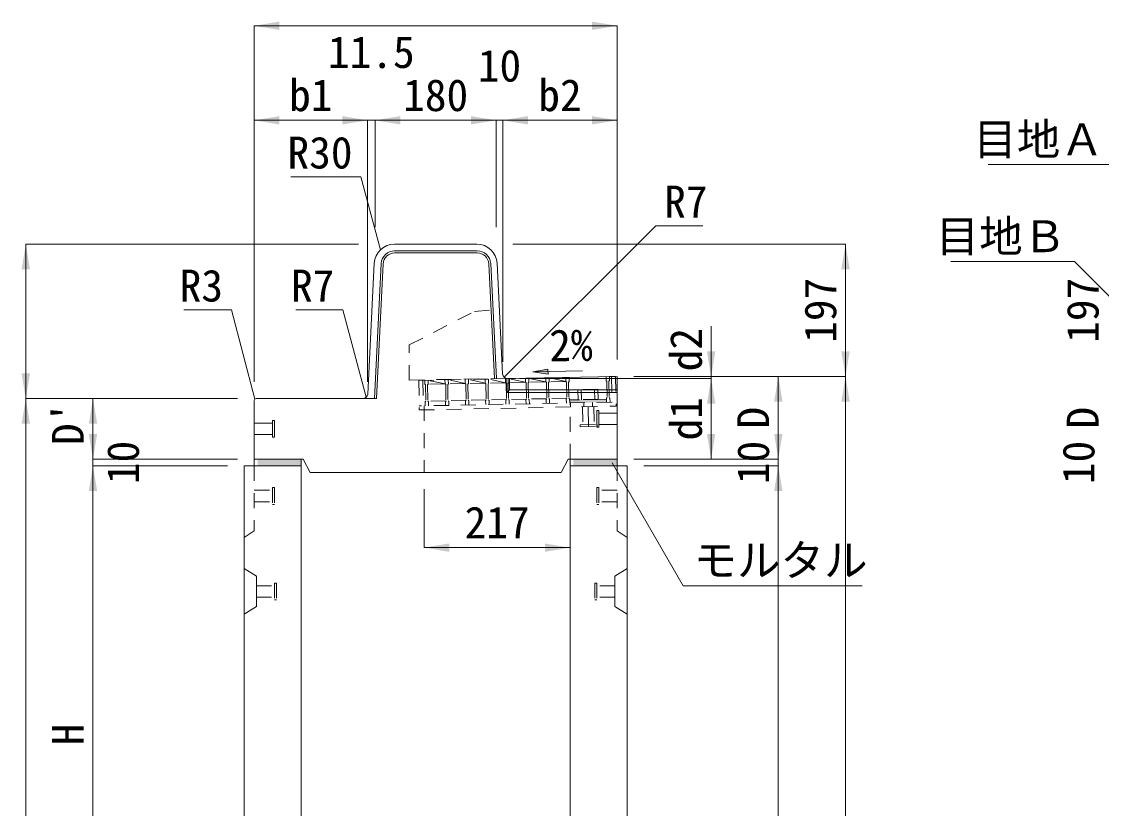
# Model space of a CAD drawing. Units: millimetres at full size. Extents: x -36174 to -11409, y 24892 to 47415.
# Drawn here: x -22350 to -20743, y 34963 to 36134 of the extents above; entities that cross this region are included whole.
import ezdxf
from ezdxf.enums import TextEntityAlignment as Align

# ---------------------------------------------------------------- set-up
doc = ezdxf.new("R2010")
doc.units = ezdxf.units.MM
doc.header["$LTSCALE"] = 30
doc.linetypes.add('USER1', pattern=[1.35, 0.75, -0.6])
doc.linetypes.add('USER2', pattern=[2, 1, -1])
for name, color, linetype, lineweight in [('0_2', 7, 'Continuous', 13), ('側溝・本体', 7, 'Continuous', 9), ('寸法引出', 7, 'Continuous', 9), ('寸法線', 7, 'Continuous', 9), ('本体', 2, 'Continuous', 20), ('補助線', 8, 'Continuous', 9), ('ｲﾝｻｰﾄ', 3, 'USER1', 9), ('ｸﾞﾚｰﾁﾝｸﾞ', 7, 'USER1', 5)]:
    doc.layers.add(name, color=color, linetype=linetype, lineweight=lineweight)
doc.layers.add('ﾊｯﾁﾝｸﾞ', color=8, linetype='Continuous')
doc.styles.add('ＭＳ ゴシック', font='')
doc.styles.get('ＭＳ ゴシック').set_extended_font_data('MS Gothic')

# ---------------------------------------------------------------- blocks, each defined once
blk = doc.blocks.new('filled_arrow')
at = {"color": 0, "linetype": 'Continuous', "lineweight": -2}
blk.add_solid([(7.5, 1.25), (0, 0), (7.5, -1.25)], dxfattribs=at)

msp = doc.modelspace()

# ---------------------------------------------------------------- hatches: boundary and pattern name
at = {"layer": '寸法引出'}
msp.add_hatch(color=256, dxfattribs=at).paths.add_polyline_path([(-21566.28, 35617.26), (-21566.15, 35609.76), (-21588.71, 35613.12)])
at = {"layer": 'ﾊｯﾁﾝｸﾞ'}
for points in [[(-21509.2, 35567.27), (-21533.89, 35566.77), (-21533.98, 35571.27), (-21509.29, 35571.77), (-21478.99, 35572.37), (-21478.9, 35567.87)], [(-21998.4, 35483.18), (-21998.4, 35473.18), (-21933.4, 35473.18), (-21933.4, 35483.18)], [(-21528.4, 35483.18), (-21528.4, 35473.18), (-21463.4, 35473.18), (-21463.4, 35483.18)]]:
    msp.add_hatch(color=256, dxfattribs=at).paths.add_polyline_path(points)

# ---------------------------------------------------------------- linework, layer by layer
at = {"layer": '側溝・本体', "lineweight": 5}
for p, q in [((-21794.41, 35793.19), (-21671.48, 35793.19)), ((-21794.41, 35790.19), (-21671.48, 35790.19)), ((-21824.43, 35573.19), (-21814.38, 35774.18)), ((-21821.43, 35573.19), (-21811.39, 35774.03)), ((-21645.95, 35602.97), (-21654.5, 35774.03)), ((-21642.95, 35603.02), (-21651.51, 35774.18))]:
    msp.add_line(p, q, dxfattribs=at)
at = {"layer": '側溝・本体', "linetype": 'USER1'}
for p, q in [((-21772.58, 35653.09), (-21675.7, 35703.09)), ((-21675.7, 35703.09), (-21638.55, 35706.09)), ((-21772.58, 35600.73), (-21772.58, 35653.09)), ((-21772.58, 35600.73), (-21626.62, 35603.31)), ((-21533.4, 35483.19), (-21533.4, 35566.78)), ((-21750.48, 35562.44), (-21750.5, 35463.19))]:
    msp.add_line(p, q, dxfattribs=at)
at = {"layer": '側溝・本体', "color": 4, "lineweight": 5}
for p, q in [((-21627.4, 35582.19), (-21627.4, 35603.29)), ((-21623.4, 35586.19), (-21623.4, 35603.36)), ((-21627.4, 35582.19), (-21623.4, 35586.19)), ((-21463.4, 35582.19), (-21627.4, 35582.19)), ((-21463.4, 35586.19), (-21623.4, 35586.19))]:
    msp.add_line(p, q, dxfattribs=at)
at = {"layer": '側溝・本体', "lineweight": 5}
for centre, radius, start, end in [((-21794.41, 35773.19), 20, 90, 177.13758), ((-21794.41, 35773.19), 17, 90, 177.13758), ((-21671.48, 35773.19), 20, 2.8624, 90), ((-21671.48, 35773.19), 17, 2.8624, 90)]:
    msp.add_arc(centre, radius, start, end, dxfattribs=at)
at = {"layer": '寸法引出'}
msp.add_line((-21588.71, 35613.12), (-21514.7, 35614.41), dxfattribs=at)
at = {"layer": '寸法引出', "lineweight": 13}
msp.add_lwpolyline([(-21566.28, 35617.26), (-21566.15, 35609.76), (-21588.71, 35613.12)], close=True, dxfattribs=at)
at = {"layer": '寸法線'}
for p, q in [((-22003.4, 36128.19), (-21463.4, 36128.19)), ((-22003.4, 35598.19), (-22003.4, 36128.19)), ((-21463.4, 35631.19), (-21463.4, 36128.19)), ((-22003.4, 35987.47), (-21834.9, 35987.47)), ((-22003.4, 35598.19), (-22003.4, 35987.47)), ((-21748.4, 35987.47), (-21909.9, 35987.47)), ((-21834.9, 35598.19), (-21834.9, 35987.47)), ((-21834.9, 35598.19), (-21834.9, 35987.47)), ((-21823.4, 35828.19), (-21823.4, 35987.47)), ((-21823.4, 35987.47), (-21643.4, 35987.47)), ((-21823.4, 35828.19), (-21823.4, 35987.47)), ((-21718.4, 35987.47), (-21558.4, 35987.47)), ((-21643.4, 35828.19), (-21643.4, 35987.47)), ((-21643.4, 35828.19), (-21643.4, 35987.47)), ((-21633.4, 35628.19), (-21633.4, 35987.47)), ((-21633.4, 35987.47), (-21463.4, 35987.47)), ((-21633.4, 35628.19), (-21633.4, 35987.47)), ((-21463.4, 35631.19), (-21463.4, 35987.47)), ((-22343.4, 35803.19), (-22343.4, 35573.19)), ((-21848.4, 35803.19), (-22343.4, 35803.19)), ((-21618.4, 35803.19), (-21123.4, 35803.19)), ((-21123.4, 35803.19), (-21123.4, 35606.19)), ((-21323.4, 35681.19), (-21323.4, 35528.19)), ((-21608.4, 35603.19), (-21323.4, 35603.19)), ((-21608.4, 35603.19), (-21323.4, 35603.19)), ((-21438.4, 35606.19), (-21123.4, 35606.19)), ((-21438.4, 35606.19), (-21223.4, 35606.19)), ((-21438.4, 35606.19), (-21323.4, 35606.19)), ((-21438.4, 35606.19), (-21123.4, 35606.19)), ((-21323.4, 35603.19), (-21323.4, 35483.19)), ((-21223.4, 35606.19), (-21223.4, 35483.19)), ((-21123.4, 34023.19), (-21123.4, 35606.19)), ((-22343.4, 34023.19), (-22343.4, 35573.19)), ((-22028.4, 35573.19), (-22343.4, 35573.19)), ((-22028.4, 35573.19), (-22343.4, 35573.19)), ((-22243.4, 35573.19), (-22243.4, 35483.19)), ((-22028.4, 35573.19), (-22243.4, 35573.19)), ((-22243.4, 35558.19), (-22243.4, 35398.19)), ((-21223.4, 35398.19), (-21223.4, 35558.19)), ((-22028.4, 35483.19), (-22243.4, 35483.19)), ((-22028.4, 35483.19), (-22243.4, 35483.19)), ((-22243.4, 35473.19), (-22243.4, 34673.19)), ((-22043.4, 35473.19), (-22243.4, 35473.19)), ((-22043.4, 35473.19), (-22243.4, 35473.19)), ((-21438.4, 35483.19), (-21223.4, 35483.19)), ((-21438.4, 35483.19), (-21323.4, 35483.19)), ((-21438.4, 35483.19), (-21223.4, 35483.19)), ((-21423.4, 35473.19), (-21223.4, 35473.19)), ((-21423.4, 35473.19), (-21223.4, 35473.19)), ((-21223.4, 35473.19), (-21223.4, 34023.19)), ((-22018.4, 35448.19), (-22018.4, 33898.19)), ((-22018.4, 35448.19), (-22018.4, 33798.19)), ((-21750.5, 35438.19), (-21750.5, 35351.33)), ((-21533.4, 35438.19), (-21533.4, 35351.33)), ((-21750.5, 35351.33), (-21533.4, 35351.33))]:
    msp.add_line(p, q, dxfattribs=at)
for points in [[(-20649.95, 35845.19), (-20726.45, 35921.69), (-20911.03, 35921.69)], [(-21815.54, 35794.92), (-21844.62, 35903.19), (-21949, 35903.19)], [(-21631.53, 35605.19), (-21405.84, 35830.24), (-21335.73, 35830.24)], [(-20654.23, 35649.25), (-20782.36, 35777.38), (-20966.44, 35777.38)], [(-22002.52, 35572.31), (-22037.38, 35705.19), (-22108, 35705.19)], [(-21836.73, 35575.12), (-21871.59, 35705.19), (-21941.7, 35705.19)], [(-21470.68, 35477.39), (-21365.18, 35294.66), (-21098.54, 35294.66)]]:
    msp.add_lwpolyline(points, dxfattribs=at)
at = {"layer": '本体'}
for p, q in [((-21794.86, 35803.19), (-21671.94, 35803.19)), ((-21834.57, 35579.84), (-21824.83, 35774.69)), ((-21633.74, 35609.96), (-21641.98, 35774.69)), ((-21626.62, 35603.31), (-21463.4, 35606.19)), ((-21463.4, 35483.19), (-21463.4, 35606.19)), ((-22003.4, 35570.19), (-22003.4, 35483.19)), ((-21821.43, 35573.19), (-22000.4, 35573.19)), ((-21933.4, 35473.19), (-22018.4, 35473.19)), ((-22018.4, 35473.19), (-22018.4, 34023.19)), ((-22003.4, 35473.19), (-22003.4, 35483.19)), ((-21930.4, 35483.19), (-22003.4, 35483.19)), ((-21933.4, 35473.19), (-21933.4, 35483.19)), ((-21933.4, 34767.22), (-21933.4, 35473.19)), ((-21930.4, 35483.19), (-21920.4, 35463.19)), ((-21536.4, 35483.19), (-21546.4, 35463.19)), ((-21536.4, 35483.19), (-21463.4, 35483.19)), ((-21533.4, 35473.19), (-21533.4, 35483.19)), ((-21533.4, 34767.22), (-21533.4, 35473.19)), ((-21448.4, 35473.19), (-21533.4, 35473.19)), ((-21463.4, 35473.19), (-21463.4, 35483.19)), ((-21448.4, 35473.19), (-21448.4, 34023.19)), ((-21920.4, 35463.19), (-21546.4, 35463.19))]:
    msp.add_line(p, q, dxfattribs=at)
at = {"layer": '本体', "linetype": 'USER1', "lineweight": 9}
for p, q in [((-22003.4, 35473.19), (-22003.4, 35376.19)), ((-21463.4, 35473.19), (-21463.4, 35376.19)), ((-22003.4, 35376.19), (-22018.4, 35366.69)), ((-21463.4, 35376.19), (-21448.4, 35366.69))]:
    msp.add_line(p, q, dxfattribs=at)
at = {"layer": '本体', "lineweight": 9}
for p, q in [((-22018.4, 35320.19), (-22000.2, 35308.69)), ((-22000.2, 35308.69), (-22000.2, 35263.69)), ((-21448.4, 35320.19), (-21466.6, 35308.69)), ((-21466.6, 35308.69), (-21466.6, 35263.69)), ((-22018.4, 35252.19), (-22000.2, 35263.69)), ((-21448.4, 35252.19), (-21466.6, 35263.69))]:
    msp.add_line(p, q, dxfattribs=at)
at = {"layer": '本体'}
for centre, radius, start, end in [((-21794.86, 35773.19), 30, 90, 177.13809), ((-21671.94, 35773.19), 30, 2.86255, 90), ((-21626.75, 35610.31), 7, 182.86255, 271.01176), ((-22000.4, 35570.19), 3, 90, 180), ((-21841.56, 35580.19), 7, 270, 357.13809)]:
    msp.add_arc(centre, radius, start, end, dxfattribs=at)
at = {"layer": '補助線', "lineweight": 13}
msp.add_line((-21516.28, 35561.13), (-21496.28, 35561.53), dxfattribs=at)
at = {"layer": '補助線'}
msp.add_line((-21506.28, 35561.33), (-21505.68, 35531.33), dxfattribs=at)
at = {"layer": 'ｲﾝｻｰﾄ'}
for p, q in [((-21514.78, 35561.16), (-21497.78, 35561.5)), ((-21514.78, 35561.16), (-21514.24, 35534.16)), ((-21497.78, 35561.5), (-21497.24, 35534.5)), ((-22003.4, 35519.69), (-22003.4, 35536.69)), ((-21518.23, 35534.08), (-21493.24, 35534.58)), ((-21518.23, 35534.08), (-21518.17, 35531.08)), ((-21493.24, 35534.58), (-21493.18, 35531.58)), ((-21518.17, 35531.08), (-21493.18, 35531.58)), ((-22003.4, 35436.69), (-21976.4, 35436.69)), ((-21976.4, 35440.69), (-21973.4, 35440.69)), ((-21976.4, 35440.69), (-21976.4, 35415.69)), ((-21973.4, 35440.69), (-21973.4, 35415.69)), ((-21493.4, 35440.69), (-21493.4, 35415.69)), ((-21490.4, 35440.69), (-21493.4, 35440.69)), ((-21490.4, 35440.69), (-21490.4, 35415.69)), ((-21463.4, 35436.69), (-21490.4, 35436.69)), ((-22003.4, 35419.69), (-21976.4, 35419.69)), ((-21976.4, 35415.69), (-21973.4, 35415.69)), ((-21490.4, 35415.69), (-21493.4, 35415.69)), ((-21463.4, 35419.69), (-21490.4, 35419.69)), ((-22000.2, 35294.69), (-21973.2, 35294.69)), ((-22000.2, 35294.69), (-22000.2, 35277.69)), ((-21973.2, 35298.69), (-21973.2, 35273.69)), ((-21973.2, 35298.69), (-21970.2, 35298.69)), ((-21970.2, 35298.69), (-21970.2, 35273.69)), ((-21493.6, 35298.69), (-21496.6, 35298.69)), ((-21496.6, 35298.69), (-21496.6, 35273.69)), ((-21493.6, 35298.69), (-21493.6, 35273.69)), ((-21466.6, 35294.69), (-21493.6, 35294.69)), ((-21466.6, 35294.69), (-21466.6, 35277.69)), ((-22000.2, 35277.69), (-21973.2, 35277.69)), ((-21466.6, 35277.69), (-21493.6, 35277.69)), ((-21973.2, 35273.69), (-21970.2, 35273.69)), ((-21493.6, 35273.69), (-21496.6, 35273.69))]:
    msp.add_line(p, q, dxfattribs=at)
at = {"layer": 'ｲﾝｻｰﾄ', "linetype": 'USER2'}
for p, q in [((-21493.4, 35530.69), (-21493.4, 35555.69)), ((-21490.4, 35555.69), (-21493.4, 35555.69)), ((-21490.4, 35530.69), (-21490.4, 35555.69)), ((-21463.4, 35551.69), (-21490.4, 35551.69)), ((-22003.4, 35536.69), (-21976.4, 35536.69)), ((-21976.4, 35515.69), (-21976.4, 35540.69)), ((-21976.4, 35540.69), (-21973.4, 35540.69)), ((-21973.4, 35515.69), (-21973.4, 35540.69)), ((-21463.4, 35534.69), (-21490.4, 35534.69)), ((-22003.4, 35519.69), (-21976.4, 35519.69)), ((-21490.4, 35530.69), (-21493.4, 35530.69)), ((-21976.4, 35515.69), (-21973.4, 35515.69))]:
    msp.add_line(p, q, dxfattribs=at)
at = {"layer": 'ｸﾞﾚｰﾁﾝｸﾞ'}
for p, q in [((-21758.61, 35600.29), (-21465.67, 35606.15)), ((-21758.61, 35600.29), (-21757.73, 35556.3)), ((-21752.61, 35600.41), (-21751.85, 35562.42)), ((-21749.61, 35600.47), (-21749.49, 35594.47)), ((-21744.61, 35600.57), (-21744.49, 35594.57)), ((-21719.49, 35595.07), (-21744.61, 35600.57)), ((-21719.61, 35601.07), (-21719.49, 35595.07)), ((-21689.5, 35595.67), (-21714.62, 35601.17)), ((-21714.62, 35601.17), (-21714.5, 35595.17)), ((-21689.62, 35601.67), (-21689.5, 35595.67)), ((-21684.62, 35601.77), (-21684.5, 35595.77)), ((-21659.51, 35596.27), (-21684.62, 35601.77)), ((-21659.63, 35602.27), (-21659.51, 35596.27)), ((-21654.63, 35602.37), (-21654.51, 35596.37)), ((-21629.51, 35596.87), (-21654.63, 35602.37)), ((-21629.63, 35602.87), (-21629.51, 35596.87)), ((-21599.52, 35597.47), (-21624.63, 35602.97)), ((-21624.63, 35602.97), (-21624.51, 35596.97)), ((-21599.52, 35597.47), (-21624.51, 35596.97)), ((-21599.64, 35603.47), (-21599.52, 35597.47)), ((-21599.52, 35597.47), (-21598.5, 35596.49)), ((-21594.52, 35597.57), (-21595.5, 35596.55)), ((-21569.52, 35598.07), (-21594.64, 35603.57)), ((-21594.64, 35603.57), (-21594.52, 35597.57)), ((-21569.52, 35598.07), (-21594.52, 35597.57)), ((-21569.64, 35604.07), (-21569.52, 35598.07)), ((-21569.52, 35598.07), (-21568.5, 35597.09)), ((-21568.5, 35597.09), (-21568.02, 35573.09)), ((-21564.53, 35598.17), (-21565.51, 35597.15)), ((-21565.51, 35597.15), (-21565.03, 35573.15)), ((-21539.53, 35598.67), (-21564.65, 35604.17)), ((-21564.65, 35604.17), (-21564.53, 35598.17)), ((-21539.53, 35598.67), (-21564.53, 35598.17)), ((-21539.65, 35604.67), (-21539.53, 35598.67)), ((-21539.53, 35598.67), (-21538.51, 35597.69)), ((-21538.51, 35597.69), (-21538.03, 35573.69)), ((-21534.53, 35598.77), (-21535.51, 35597.75)), ((-21535.51, 35597.75), (-21535.03, 35573.75)), ((-21534.65, 35604.77), (-21534.53, 35598.77)), ((-21479.66, 35605.87), (-21479.54, 35599.87)), ((-21479.54, 35599.87), (-21478.52, 35598.89)), ((-21478.52, 35598.89), (-21478.04, 35574.89)), ((-21474.54, 35599.97), (-21475.52, 35598.95)), ((-21475.52, 35598.95), (-21475.04, 35574.95)), ((-21474.66, 35605.97), (-21474.54, 35599.97)), ((-21471.66, 35606.03), (-21470.9, 35568.03)), ((-21465.67, 35606.15), (-21464.79, 35562.16)), ((-21749.49, 35594.47), (-21748.47, 35593.49)), ((-21748.47, 35593.49), (-21747.99, 35569.49)), ((-21744.49, 35594.57), (-21745.47, 35593.55)), ((-21745.47, 35593.55), (-21744.99, 35569.55)), ((-21719.49, 35595.07), (-21744.49, 35594.57)), ((-21719.49, 35595.07), (-21718.47, 35594.09)), ((-21718.47, 35594.09), (-21717.99, 35570.09)), ((-21714.5, 35595.17), (-21715.48, 35594.15)), ((-21715.48, 35594.15), (-21715, 35570.15)), ((-21689.5, 35595.67), (-21714.5, 35595.17)), ((-21689.5, 35595.67), (-21714.5, 35595.17)), ((-21689.5, 35595.67), (-21688.48, 35594.69)), ((-21688.48, 35594.69), (-21688, 35570.69)), ((-21684.5, 35595.77), (-21685.48, 35594.75)), ((-21685.48, 35594.75), (-21685, 35570.75)), ((-21659.51, 35596.27), (-21684.5, 35595.77)), ((-21659.51, 35596.27), (-21658.49, 35595.29)), ((-21658.49, 35595.29), (-21658.01, 35571.29)), ((-21654.51, 35596.37), (-21655.49, 35595.35)), ((-21655.49, 35595.35), (-21655.01, 35571.35)), ((-21629.51, 35596.87), (-21654.51, 35596.37)), ((-21629.51, 35596.87), (-21654.51, 35596.37)), ((-21629.51, 35596.87), (-21628.49, 35595.89)), ((-21628.49, 35595.89), (-21628.01, 35571.89)), ((-21624.51, 35596.97), (-21625.49, 35595.95)), ((-21625.49, 35595.95), (-21625.01, 35571.95)), ((-21598.5, 35596.49), (-21598.02, 35572.49)), ((-21595.5, 35596.55), (-21595.02, 35572.55)), ((-21491.79, 35587.12), (-21521.78, 35586.52)), ((-21491.79, 35587.12), (-21521.78, 35586.52)), ((-21521.78, 35586.52), (-21521.48, 35571.52)), ((-21521.78, 35586.52), (-21521.48, 35571.52)), ((-21516.79, 35586.62), (-21516.49, 35571.62)), ((-21516.79, 35586.62), (-21516.49, 35571.62)), ((-21496.79, 35587.02), (-21496.49, 35572.02)), ((-21496.79, 35587.02), (-21496.49, 35572.02)), ((-21491.79, 35587.12), (-21491.49, 35572.12)), ((-21491.79, 35587.12), (-21491.49, 35572.12)), ((-21470.9, 35568.03), (-21757.85, 35562.3)), ((-21748.97, 35568.47), (-21747.99, 35569.49)), ((-21748.85, 35562.48), (-21748.97, 35568.47)), ((-21717.99, 35570.09), (-21744.99, 35569.55)), ((-21743.97, 35568.57), (-21744.99, 35569.55)), ((-21743.85, 35562.58), (-21743.97, 35568.57)), ((-21718.97, 35569.07), (-21717.99, 35570.09)), ((-21718.85, 35563.08), (-21718.97, 35569.07)), ((-21688, 35570.69), (-21715, 35570.15)), ((-21713.98, 35569.17), (-21715, 35570.15)), ((-21713.86, 35563.18), (-21713.98, 35569.17)), ((-21688.98, 35569.67), (-21688, 35570.69)), ((-21688.86, 35563.67), (-21688.98, 35569.67)), ((-21658.01, 35571.29), (-21685, 35570.75)), ((-21683.98, 35569.77), (-21685, 35570.75)), ((-21683.86, 35563.77), (-21683.98, 35569.77)), ((-21658.99, 35570.27), (-21658.01, 35571.29)), ((-21658.87, 35564.27), (-21658.99, 35570.27)), ((-21628.01, 35571.89), (-21655.01, 35571.35)), ((-21653.99, 35570.37), (-21655.01, 35571.35)), ((-21653.87, 35564.37), (-21653.99, 35570.37)), ((-21628.99, 35570.87), (-21628.01, 35571.89)), ((-21628.87, 35564.87), (-21628.99, 35570.87)), ((-21598.02, 35572.49), (-21625.01, 35571.95)), ((-21623.99, 35570.97), (-21625.01, 35571.95)), ((-21623.87, 35564.97), (-21623.99, 35570.97)), ((-21599, 35571.47), (-21598.02, 35572.49)), ((-21598.88, 35565.47), (-21599, 35571.47)), ((-21568.02, 35573.09), (-21595.02, 35572.55)), ((-21594, 35571.57), (-21595.02, 35572.55)), ((-21593.88, 35565.57), (-21594, 35571.57)), ((-21569, 35572.07), (-21568.02, 35573.09)), ((-21568.88, 35566.07), (-21569, 35572.07)), ((-21538.03, 35573.69), (-21565.03, 35573.15)), ((-21564.01, 35572.17), (-21565.03, 35573.15)), ((-21563.89, 35566.17), (-21564.01, 35572.17)), ((-21539.01, 35572.67), (-21538.03, 35573.69)), ((-21538.89, 35566.67), (-21539.01, 35572.67)), ((-21534.01, 35572.77), (-21535.03, 35573.75)), ((-21533.89, 35566.77), (-21534.01, 35572.77)), ((-21478.99, 35572.37), (-21533.98, 35571.27)), ((-21532.89, 35566.79), (-21532.77, 35560.8)), ((-21532.89, 35566.79), (-21532.77, 35560.8)), ((-21491.49, 35572.12), (-21521.48, 35571.52)), ((-21491.49, 35572.12), (-21521.48, 35571.52)), ((-21512.78, 35561.2), (-21512.9, 35567.19)), ((-21512.78, 35561.2), (-21512.9, 35567.19)), ((-21499.78, 35561.46), (-21499.9, 35567.45)), ((-21499.78, 35561.46), (-21499.9, 35567.45)), ((-21479.02, 35573.87), (-21478.04, 35574.89)), ((-21478.9, 35567.87), (-21479.02, 35573.87)), ((-21474.02, 35573.97), (-21475.04, 35574.95)), ((-21473.9, 35567.97), (-21474.02, 35573.97)), ((-21757.73, 35556.3), (-21464.79, 35562.16))]:
    msp.add_line(p, q, dxfattribs=at)

# ---------------------------------------------------------------- block references
at = {"layer": '寸法線', "xscale": 5, "yscale": 5}
for p in [(-22003.4, 36128.19), (-22003.4, 35987.47), (-21823.4, 35987.47), (-21823.4, 35987.47), (-21633.4, 35987.47), (-21633.4, 35987.47), (-21750.5, 35351.33)]:
    msp.add_blockref('filled_arrow', p, dxfattribs=at)
at = {"layer": '寸法線'}
for p, xscale, yscale, rotation in [((-21463.4, 36128.19), 5, 5, 180), ((-21834.9, 35987.47), 5, 5, 180), ((-21834.9, 35987.47), 5, 5, 180), ((-21643.4, 35987.47), 5, 5, 180), ((-21643.4, 35987.47), 5, 5, 180), ((-21463.4, 35987.47), 5, 5, 180), ((-22343.4, 35803.19), 5, 5, 270), ((-21815.54, 35794.92), 0.2, 0.2, 105), ((-21123.4, 35803.19), 5, 5, 270), ((-21323.4, 35606.19), 5, 5, 90), ((-21123.4, 35606.19), 5, 5, 90), ((-22343.4, 35573.19), 5, 5, 90), ((-21631.53, 35605.19), 0.2, 0.2, 44.9), ((-21323.4, 35603.19), 5, 5, 270), ((-21323.4, 35603.19), 5, 5, 270), ((-21223.4, 35606.19), 5, 5, 270), ((-21123.4, 35606.19), 5, 5, 270), ((-22343.4, 35573.19), 5, 5, 270), ((-22243.4, 35573.19), 5, 5, 270), ((-22002.52, 35572.31), 0.2, 0.2, 104.7), ((-21836.73, 35575.12), 0.2, 0.2, 105), ((-22243.4, 35483.19), 5, 5, 90), ((-21323.4, 35483.19), 5, 5, 90), ((-21223.4, 35483.19), 5, 5, 90), ((-21223.4, 35483.19), 5, 5, 90), ((-22243.4, 35473.19), 5, 5, 270), ((-22243.4, 35473.19), 5, 5, 270), ((-21470.68, 35477.39), 0.2, 0.2, 300), ((-21223.4, 35473.19), 5, 5, 270), ((-21223.4, 35473.19), 5, 5, 270), ((-21533.4, 35351.33), 5, 5, 180)]:
    msp.add_blockref('filled_arrow', p, dxfattribs=dict(at, xscale=xscale, yscale=yscale, rotation=rotation))

# ---------------------------------------------------------------- texts
at = {"layer": '0_2', "style": 'ＭＳ ゴシック'}
msp.add_text('2%', height=47.47, rotation=1, dxfattribs=at).set_placement((-21532.05, 35652.79), align=Align.MIDDLE_CENTER)
at = {"layer": '寸法線', "style": 'ＭＳ ゴシック'}
for s, p in [('11.5', (-21829.15, 36089.09)), ('10', (-21638.4, 36068.87)), ('b1', (-21919.15, 36024.97)), ('180', (-21733.4, 36024.97)), ('b2', (-21548.4, 36024.97)), ('217', (-21641.95, 35388.83))]:
    msp.add_text(s, height=47.47, dxfattribs=at).set_placement(p, align=Align.MIDDLE_CENTER)
for s, p in [('目地Ａ', (-20738.95, 35982.96)), ('R30', (-21857.12, 35963.19)), ('目地Ｂ', (-20794.86, 35838.65)), ('R3', (-22049.88, 35765.19)), ('R7', (-21884.09, 35765.19))]:
    msp.add_text(s, height=47.47, dxfattribs=at).set_placement(p, align=Align.TOP_RIGHT)
for s, p in [('R7', (-21393.34, 35890.24)), ('モルタル', (-21349.55, 35356.43))]:
    msp.add_text(s, height=47.47, dxfattribs=at).set_placement(p, align=Align.TOP_LEFT)
for s, p in [('197', (-21160.9, 35704.69)), ('197', (-20770.44, 35704.68)), ('d2', (-21360.9, 35646.12)), ('d1', (-21360.9, 35543.19)), ("D'", (-22280.9, 35536.35)), ('D', (-21260.9, 35544.69)), ('D', (-20770.44, 35544.68)), ('10', (-22198.72, 35478.19)), ('10', (-21260.9, 35478.19)), ('10', (-20776.69, 35478.18)), ('H', (-22280.9, 35073.19))]:
    msp.add_text(s, height=47.47, rotation=90, dxfattribs=at).set_placement(p, align=Align.MIDDLE_CENTER)

doc.saveas('drawing.dxf')
